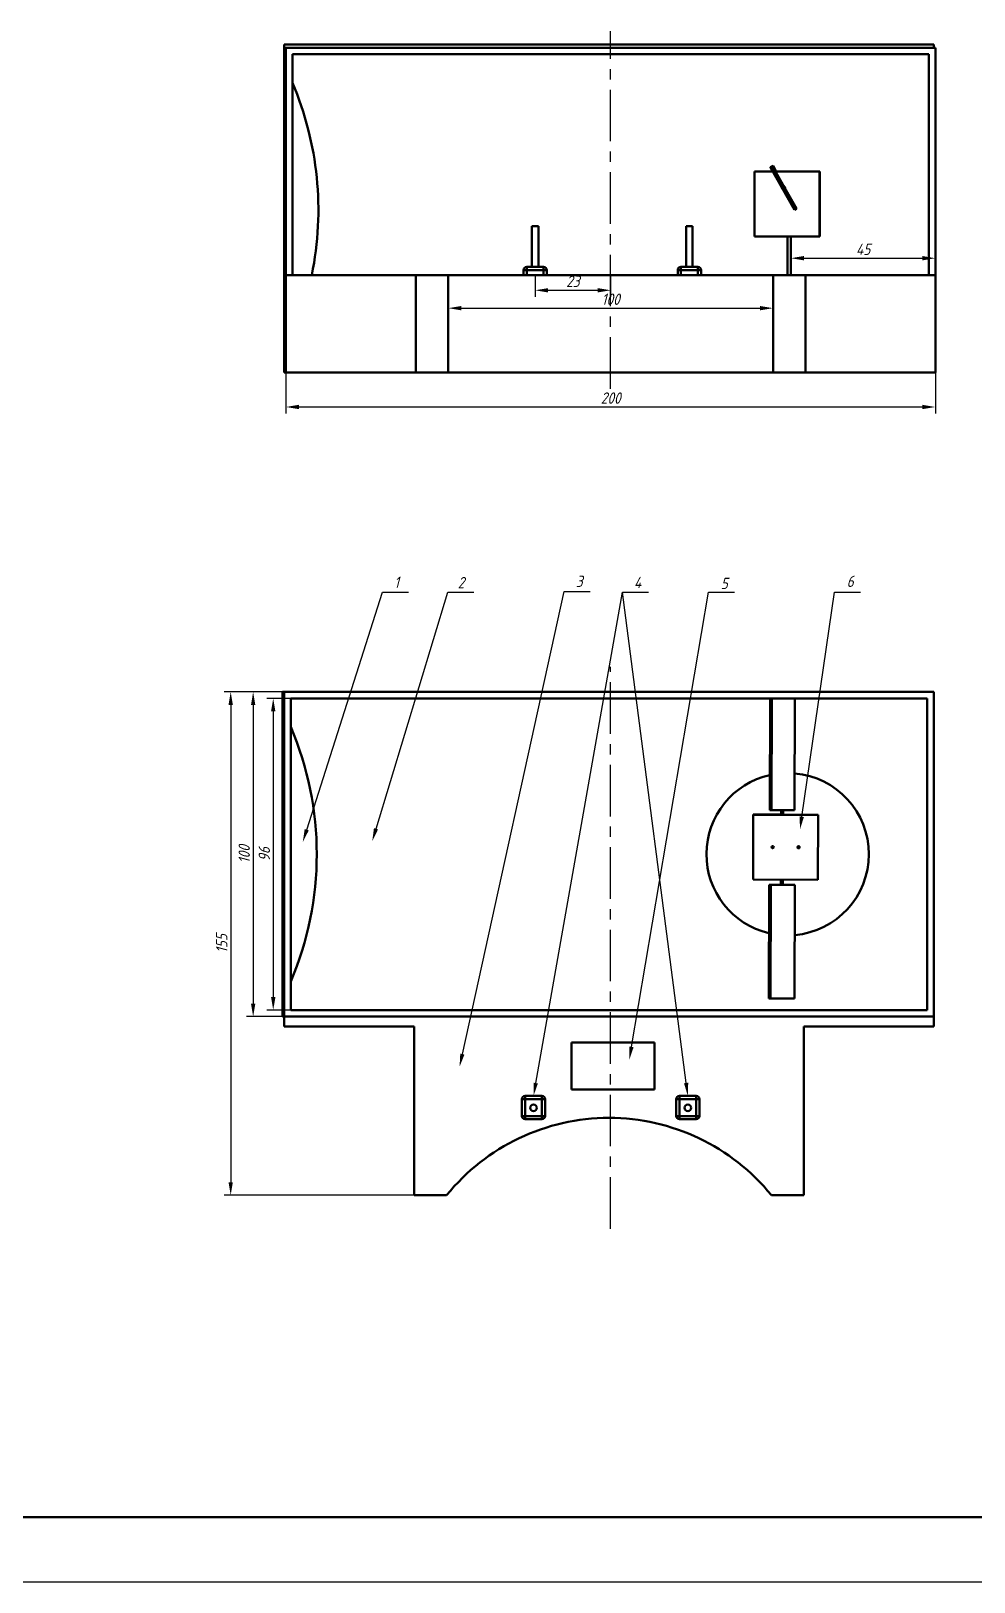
# Model space of a CAD drawing. Header units: millimetres. Extents: x 0 to 1188, y 0 to 840.
# Drawn here: x 414.9 to 705.3, y 0 to 477.6 of the extents above; entities that cross this region are included whole.
import ezdxf
from ezdxf import colors
from ezdxf.entities.mleader import LeaderData, LeaderLine
from ezdxf.math import Vec2, Vec3

# ---------------------------------------------------------------- set-up
doc = ezdxf.new("R2010")
doc.units = ezdxf.units.MM
doc.header["$LTSCALE"] = 0.5
doc.linetypes.add('CENTER', pattern=[50.8, 31.75, -6.35, 6.35, -6.35])
for name, color, linetype, lineweight in [('尺寸标注', 7, 'Continuous', 25), ('点画线', 1, 'CENTER', 25), ('粗实线', 7, 'Continuous', 50), ('细实线', 3, 'Continuous', 25)]:
    doc.layers.add(name, color=color, linetype=linetype, lineweight=lineweight)
doc.styles.get("Standard").update_dxf_attribs({"font": 'SimSun.ttf'})
doc.styles.add('国标汉字3.5', font='gbeitc.shx', dxfattribs={"height": 3.5, "bigfont": 'gbcbig.shx'})
doc.dimstyles.new('国标尺寸', dxfattribs={"dimtxt": 3.5, "dimasz": 4, "dimexe": 2, "dimexo": 0, "dimgap": 1, "dimtad": 1, "dimtoh": 1, "dimdec": 0, "dimdsep": 46, "dimtxsty": '国标汉字3.5', "dimcen": 3.5, "dimaunit": 1, "dimadec": 0, "dimazin": 1, "dimtfac": 1, "dimtdec": 0, "dimtmove": 0, "dimatfit": 3, "dimfxl": 1, "dimarcsym": 2})

# ---------------------------------------------------------------- blocks, each defined once
blk = doc.blocks.new('*D7')
at = {"layer": 'Defpoints', "color": 0, "transparency": 16777216}
for p in [(493.41, 372.42), (693.41, 372.42), (693.41, 361.79)]:
    blk.add_point(p, dxfattribs=at)
at = {"layer": '尺寸标注', "color": 0, "lineweight": -2, "transparency": 16777216}
for p, q in [((493.41, 372.42), (493.41, 359.79)), ((693.41, 372.42), (693.41, 359.79)), ((497.41, 361.79), (689.41, 361.79))]:
    blk.add_line(p, q, dxfattribs=at)
at = {"layer": '尺寸标注', "color": 0, "transparency": 16777216}
for points in [[(497.41, 362.46), (497.41, 361.12), (493.41, 361.79)], [(689.41, 362.46), (689.41, 361.12), (693.41, 361.79)]]:
    blk.add_solid(points, dxfattribs=at)
at = {"layer": '尺寸标注', "color": 0, "transparency": 16777216, "insert": (593.41, 364.54), "char_height": 3.5, "attachment_point": 5, "style": '国标汉字3.5'}
blk.add_mtext('200', dxfattribs=at)
blk = doc.blocks.new('*D9')
at = {"layer": 'Defpoints', "color": 0, "transparency": 16777216}
for p in [(494.91, 272.08), (489.51, 176.08), (494.91, 176.08)]:
    blk.add_point(p, dxfattribs=at)
at = {"layer": '尺寸标注', "color": 0, "lineweight": -2, "transparency": 16777216}
for p, q in [((494.91, 272.08), (487.51, 272.08)), ((489.51, 268.08), (489.51, 180.08)), ((494.91, 176.08), (487.51, 176.08))]:
    blk.add_line(p, q, dxfattribs=at)
at = {"layer": '尺寸标注', "color": 0, "transparency": 16777216}
for points in [[(488.85, 268.08), (490.18, 268.08), (489.51, 272.08)], [(488.85, 180.08), (490.18, 180.08), (489.51, 176.08)]]:
    blk.add_solid(points, dxfattribs=at)
at = {"layer": '尺寸标注', "color": 0, "transparency": 16777216, "insert": (486.76, 224.08), "char_height": 3.5, "attachment_point": 5, "rotation": 90, "style": '国标汉字3.5'}
blk.add_mtext('96', dxfattribs=at)
blk = doc.blocks.new('*D10')
at = {"layer": 'Defpoints', "color": 0, "transparency": 16777216}
for p in [(492.41, 274.08), (483.33, 174.08), (492.41, 174.08)]:
    blk.add_point(p, dxfattribs=at)
at = {"layer": '尺寸标注', "color": 0, "lineweight": -2, "transparency": 16777216}
for p, q in [((492.41, 274.08), (481.33, 274.08)), ((483.33, 270.08), (483.33, 178.08)), ((492.41, 174.08), (481.33, 174.08))]:
    blk.add_line(p, q, dxfattribs=at)
at = {"layer": '尺寸标注', "color": 0, "transparency": 16777216}
for points in [[(482.67, 270.08), (484, 270.08), (483.33, 274.08)], [(482.67, 178.08), (484, 178.08), (483.33, 174.08)]]:
    blk.add_solid(points, dxfattribs=at)
at = {"layer": '尺寸标注', "color": 0, "transparency": 16777216, "insert": (480.58, 224.08), "char_height": 3.5, "attachment_point": 5, "rotation": 90, "style": '国标汉字3.5'}
blk.add_mtext('100', dxfattribs=at)
blk = doc.blocks.new('*D11')
at = {"layer": 'Defpoints', "color": 0, "transparency": 16777216}
for p in [(492.91, 274.08), (476.41, 119.08), (532.91, 119.08)]:
    blk.add_point(p, dxfattribs=at)
at = {"layer": '尺寸标注', "color": 0, "lineweight": -2, "transparency": 16777216}
for p, q in [((492.91, 274.08), (474.41, 274.08)), ((476.41, 270.08), (476.41, 123.08)), ((532.91, 119.08), (474.41, 119.08))]:
    blk.add_line(p, q, dxfattribs=at)
at = {"layer": '尺寸标注', "color": 0, "transparency": 16777216}
for points in [[(475.75, 270.08), (477.08, 270.08), (476.41, 274.08)], [(475.75, 123.08), (477.08, 123.08), (476.41, 119.08)]]:
    blk.add_solid(points, dxfattribs=at)
at = {"layer": '尺寸标注', "color": 0, "transparency": 16777216, "insert": (473.66, 196.58), "char_height": 3.5, "attachment_point": 5, "rotation": 90, "style": '国标汉字3.5'}
blk.add_mtext('155', dxfattribs=at)
blk = doc.blocks.new('*D12')
at = {"layer": 'Defpoints', "color": 0, "transparency": 16777216}
for p in [(693.41, 407.6), (648.91, 402.42), (693.41, 402.42)]:
    blk.add_point(p, dxfattribs=at)
at = {"layer": '尺寸标注', "color": 0, "lineweight": -2, "transparency": 16777216}
for p, q in [((648.91, 402.42), (648.91, 409.6)), ((652.91, 407.6), (689.41, 407.6)), ((693.41, 402.42), (693.41, 409.6))]:
    blk.add_line(p, q, dxfattribs=at)
at = {"layer": '尺寸标注', "color": 0, "transparency": 16777216}
for points in [[(652.91, 408.27), (652.91, 406.93), (648.91, 407.6)], [(689.41, 408.27), (689.41, 406.93), (693.41, 407.6)]]:
    blk.add_solid(points, dxfattribs=at)
at = {"layer": '尺寸标注', "color": 0, "transparency": 16777216, "insert": (671.16, 410.35), "char_height": 3.5, "attachment_point": 5, "style": '国标汉字3.5'}
blk.add_mtext('45', dxfattribs=at)
blk = doc.blocks.new('*D14')
at = {"layer": 'Defpoints', "color": 0, "transparency": 16777216}
for p in [(570.16, 402.42), (593.41, 402.42), (593.41, 397.73)]:
    blk.add_point(p, dxfattribs=at)
at = {"layer": '尺寸标注', "color": 0, "lineweight": -2, "transparency": 16777216}
for p, q in [((570.16, 402.42), (570.16, 395.73)), ((593.41, 402.42), (593.41, 395.73)), ((574.16, 397.73), (589.41, 397.73))]:
    blk.add_line(p, q, dxfattribs=at)
at = {"layer": '尺寸标注', "color": 0, "transparency": 16777216}
for points in [[(574.16, 398.39), (574.16, 397.06), (570.16, 397.73)], [(589.41, 398.39), (589.41, 397.06), (593.41, 397.73)]]:
    blk.add_solid(points, dxfattribs=at)
at = {"layer": '尺寸标注', "color": 0, "transparency": 16777216, "insert": (581.78, 400.48), "char_height": 3.5, "attachment_point": 5, "style": '国标汉字3.5'}
blk.add_mtext('23', dxfattribs=at)
blk = doc.blocks.new('*D15')
at = {"layer": 'Defpoints', "color": 0, "transparency": 16777216}
for p in [(543.41, 402.42), (643.41, 402.42), (643.41, 392.22)]:
    blk.add_point(p, dxfattribs=at)
at = {"layer": '尺寸标注', "color": 0, "lineweight": -2, "transparency": 16777216}
for p, q in [((543.41, 402.42), (543.41, 390.22)), ((643.41, 402.42), (643.41, 390.22)), ((547.41, 392.22), (639.41, 392.22))]:
    blk.add_line(p, q, dxfattribs=at)
at = {"layer": '尺寸标注', "color": 0, "transparency": 16777216}
for points in [[(547.41, 392.89), (547.41, 391.55), (543.41, 392.22)], [(639.41, 392.89), (639.41, 391.55), (643.41, 392.22)]]:
    blk.add_solid(points, dxfattribs=at)
at = {"layer": '尺寸标注', "color": 0, "transparency": 16777216, "insert": (593.41, 394.97), "char_height": 3.5, "attachment_point": 5, "style": '国标汉字3.5'}
blk.add_mtext('100', dxfattribs=at)

msp = doc.modelspace()

# ---------------------------------------------------------------- linework, layer by layer
at = {"layer": '点画线'}
for p, q in [((593.41, 367.39), (593.41, 477.56)), ((593.41, 108.75), (593.41, 281.82))]:
    msp.add_line(p, q, dxfattribs=at)
at = {"layer": '粗实线', "color": 7}
for p, q in [((492.91, 473.42), (692.91, 473.42)), ((492.91, 473.42), (492.91, 472.42)), ((692.91, 473.42), (692.91, 472.42)), ((492.91, 472.42), (692.91, 472.42)), ((492.91, 472.42), (492.91, 372.42)), ((493.41, 472.42), (492.91, 472.42)), ((493.41, 472.42), (493.41, 402.42)), ((493.41, 472.42), (693.41, 472.42)), ((691.41, 470.42), (495.41, 470.42)), ((495.41, 470.42), (495.41, 402.42)), ((691.41, 402.42), (691.41, 470.42)), ((693.41, 402.42), (693.41, 472.42)), ((643.11, 435.85), (642.59, 435.55)), ((642.68, 435.64), (642.59, 435.55)), ((642.59, 435.55), (650.01, 422.51)), ((643.2, 435.94), (642.68, 435.64)), ((642.9, 435.8), (643.42, 436.08)), ((642.9, 435.8), (642.99, 435.89)), ((642.91, 435.77), (642.9, 435.8)), ((643.2, 435.94), (643.11, 435.85)), ((643.11, 435.85), (650.53, 422.81)), ((646.91, 429.42), (643.2, 435.94)), ((643.42, 436.08), (643.52, 436.17)), ((644.37, 434.33), (643.42, 436.08)), ((637.81, 434.33), (637.75, 434.28)), ((637.75, 434.28), (643.32, 434.28)), ((637.75, 434.28), (637.75, 414.28)), ((643.29, 434.33), (637.81, 434.33)), ((657.81, 434.33), (644.12, 434.33)), ((644.15, 434.28), (657.75, 434.28)), ((651.48, 434.3), (651.48, 434.3)), ((652.08, 434.3), (652.08, 434.3)), ((657.75, 434.28), (657.81, 434.33)), ((657.75, 434.28), (657.75, 414.28)), ((657.81, 434.33), (657.81, 414.33)), ((650.62, 422.9), (646.91, 429.42)), ((650.53, 422.81), (650.01, 422.51)), ((650.53, 422.81), (650.62, 422.9)), ((569.16, 417.42), (569.16, 404.92)), ((569.16, 417.42), (570.16, 417.42)), ((570.16, 417.42), (571.16, 417.42)), ((571.16, 404.92), (571.16, 417.42)), ((616.66, 417.42), (616.66, 404.92)), ((616.66, 417.42), (617.66, 417.42)), ((617.66, 417.42), (618.66, 417.42)), ((618.66, 404.92), (618.66, 417.42)), ((657.75, 414.28), (637.75, 414.28)), ((647.91, 414.28), (647.91, 402.42)), ((648.91, 402.42), (648.91, 414.28)), ((657.81, 414.33), (657.75, 414.28)), ((493.41, 372.42), (493.41, 402.42)), ((533.41, 402.42), (493.41, 402.42)), ((533.41, 402.42), (543.41, 402.42)), ((533.41, 402.42), (533.41, 372.42)), ((543.41, 402.42), (543.41, 372.42)), ((543.41, 402.42), (643.41, 402.42)), ((566.56, 402.42), (566.56, 403.92)), ((566.56, 403.92), (567.56, 403.92)), ((567.56, 404.92), (572.76, 404.92)), ((567.56, 404.92), (567.56, 403.92)), ((572.76, 403.92), (567.56, 403.92)), ((567.56, 403.92), (567.56, 402.42)), ((572.76, 404.92), (572.76, 403.92)), ((572.76, 403.92), (573.76, 403.92)), ((572.76, 402.42), (572.76, 403.92)), ((573.76, 403.92), (573.76, 402.42)), ((614.06, 403.92), (615.06, 403.92)), ((614.06, 402.42), (614.06, 403.92)), ((615.06, 404.92), (620.26, 404.92)), ((615.06, 404.92), (615.06, 403.92)), ((620.26, 403.92), (615.06, 403.92)), ((615.06, 403.92), (615.06, 402.42)), ((620.26, 404.92), (620.26, 403.92)), ((620.26, 402.42), (620.26, 403.92)), ((620.26, 403.92), (621.26, 403.92)), ((621.26, 403.92), (621.26, 402.42)), ((643.41, 402.42), (643.41, 372.42)), ((653.41, 402.42), (643.41, 402.42)), ((653.41, 402.42), (653.41, 372.42)), ((693.41, 402.42), (653.41, 402.42)), ((693.41, 372.42), (693.41, 402.42)), ((493.41, 372.42), (492.91, 372.42)), ((533.41, 372.42), (493.41, 372.42)), ((533.41, 372.42), (543.41, 372.42)), ((543.41, 372.42), (643.41, 372.42)), ((653.41, 372.42), (643.41, 372.42)), ((693.41, 372.42), (653.41, 372.42)), ((492.91, 274.08), (492.41, 274.08)), ((492.41, 274.08), (492.41, 174.08)), ((492.91, 274.08), (492.91, 174.08)), ((692.91, 274.08), (492.91, 274.08)), ((692.91, 174.08), (692.91, 274.08)), ((690.91, 272.08), (494.91, 272.08)), ((494.91, 272.08), (494.91, 176.08)), ((642.4, 237.64), (642.49, 272.08)), ((642.92, 237.64), (643.02, 272.08)), ((650.12, 272.08), (650.03, 237.66)), ((690.91, 176.08), (690.91, 272.08)), ((637.31, 236.26), (637.25, 216.26)), ((637.31, 236.26), (637.31, 236.32)), ((637.31, 236.32), (645.91, 236.29)), ((657.31, 236.21), (637.31, 236.26)), ((642.4, 237.64), (642.92, 237.64)), ((646.48, 237.65), (642.92, 237.64)), ((645.91, 237.65), (645.91, 236.25)), ((650.03, 237.66), (646.48, 237.65)), ((646.51, 236.25), (646.51, 237.65)), ((646.51, 236.29), (657.31, 236.26)), ((657.25, 216.21), (657.31, 236.21)), ((657.31, 236.21), (657.31, 236.26)), ((642.98, 226.26), (642.98, 226.25)), ((643.58, 226.25), (643.58, 226.26)), ((650.98, 226.24), (650.98, 226.23)), ((651.58, 226.22), (651.58, 226.24)), ((637.25, 216.26), (657.25, 216.21)), ((645.86, 216.24), (645.85, 214.69)), ((646.45, 214.69), (646.46, 216.24)), ((642.18, 214.68), (642.09, 179.68)), ((645.85, 214.69), (642.18, 214.68)), ((642.7, 214.68), (642.18, 214.68)), ((642.7, 214.68), (642.61, 179.68)), ((646.41, 214.69), (642.7, 214.68)), ((650.12, 214.69), (646.41, 214.69)), ((649.6, 214.7), (646.45, 214.69)), ((650.12, 214.69), (649.6, 214.7)), ((650.03, 179.69), (650.12, 214.69)), ((642.61, 179.68), (642.09, 179.68)), ((642.61, 179.68), (650.03, 179.69)), ((492.91, 174.08), (492.41, 174.08)), ((492.91, 174.08), (692.91, 174.08)), ((492.91, 171.08), (492.91, 174.08)), ((494.91, 176.08), (690.91, 176.08)), ((692.91, 171.08), (692.91, 174.08)), ((532.91, 171.08), (492.91, 171.08)), ((532.91, 119.08), (532.91, 171.08)), ((692.91, 171.08), (652.91, 171.08)), ((652.91, 171.08), (652.91, 119.08)), ((581.31, 166.08), (606.91, 166.08)), ((581.31, 151.68), (581.31, 166.08)), ((606.91, 166.08), (606.91, 151.68)), ((566.06, 148.68), (567.06, 148.68)), ((566.06, 143.48), (566.06, 148.68)), ((567.06, 149.68), (567.06, 148.68)), ((567.06, 149.68), (572.26, 149.68)), ((567.06, 148.68), (567.06, 143.48)), ((572.26, 148.68), (567.06, 148.68)), ((572.26, 149.68), (572.26, 148.68)), ((572.26, 148.68), (573.26, 148.68)), ((572.26, 143.48), (572.26, 148.68)), ((573.26, 148.68), (573.26, 143.48)), ((606.91, 151.68), (581.31, 151.68)), ((613.56, 143.48), (613.56, 148.68)), ((613.56, 148.68), (614.56, 148.68)), ((614.56, 149.68), (614.56, 148.68)), ((614.56, 149.68), (619.76, 149.68)), ((614.56, 148.68), (614.56, 143.48)), ((619.76, 148.68), (614.56, 148.68)), ((619.76, 149.68), (619.76, 148.68)), ((619.76, 143.48), (619.76, 148.68)), ((619.76, 148.68), (620.76, 148.68)), ((620.76, 148.68), (620.76, 143.48)), ((566.06, 143.48), (567.06, 143.48)), ((567.06, 143.48), (572.26, 143.48)), ((567.06, 143.48), (567.06, 142.48)), ((572.26, 143.48), (572.26, 142.48)), ((572.26, 143.48), (573.26, 143.48)), ((613.56, 143.48), (614.56, 143.48)), ((614.56, 143.48), (619.76, 143.48)), ((614.56, 143.48), (614.56, 142.48)), ((619.76, 143.48), (620.76, 143.48)), ((619.76, 143.48), (619.76, 142.48)), ((572.26, 142.48), (567.06, 142.48)), ((619.76, 142.48), (614.56, 142.48)), ((532.91, 119.08), (542.91, 119.08)), ((652.91, 119.08), (642.91, 119.08))]:
    msp.add_line(p, q, dxfattribs=at)
at = {"layer": '粗实线'}
msp.add_line((100, 20), (1168, 20), dxfattribs=at)
at = {"layer": '粗实线', "color": 7, "flags": 128}
for points in [[(651.45, 434.3), (651.47, 434.3), (651.52, 434.3), (651.6, 434.3), (651.7, 434.3), (651.81, 434.3), (651.91, 434.3), (652, 434.3), (652.07, 434.3), (652.1, 434.3), (652.1, 434.3), (652.07, 434.3), (652, 434.3), (651.91, 434.3), (651.81, 434.3), (651.7, 434.3), (651.6, 434.3), (651.52, 434.3), (651.47, 434.3), (651.45, 434.3)], [(652.08, 434.3), (652.06, 434.3), (652.01, 434.3), (651.93, 434.3), (651.83, 434.3), (651.73, 434.3), (651.63, 434.3), (651.55, 434.3), (651.5, 434.3), (651.48, 434.3), (651.5, 434.3), (651.55, 434.3), (651.63, 434.3), (651.73, 434.3), (651.83, 434.3), (651.93, 434.3), (652.01, 434.3), (652.06, 434.3), (652.08, 434.3)], [(645.71, 236.25), (645.73, 236.25), (645.78, 236.25), (645.87, 236.25), (645.98, 236.25), (646.11, 236.25), (646.24, 236.25), (646.38, 236.25), (646.5, 236.25), (646.6, 236.25), (646.67, 236.25), (646.71, 236.25), (646.71, 236.25), (646.67, 236.25), (646.6, 236.25), (646.51, 236.25)], [(646.41, 214.69), (646.45, 214.69), (646.45, 214.69)]]:
    msp.add_lwpolyline(points, dxfattribs=at)
at = {"layer": '粗实线', "color": 7}
for centre, radius in [((643.28, 226.25), 0.33), ((643.28, 226.25), 0.3), ((651.28, 226.23), 0.33), ((651.28, 226.23), 0.3), ((569.66, 145.98), 1), ((617.16, 145.98), 1)]:
    msp.add_circle(centre, radius, dxfattribs=at)
for centre, radius, start, end in [((403.41, 422.42), 100, 348.463, 23.0739), ((646.66, 429.28), 0.5, 180.0005, 239.9367), ((646.66, 429.28), 0.5, 180.0005, 239.5249), ((646.66, 429.28), 0.5, 335.7123, 83.5789), ((646.68, 429.3), 0.3, 2.7608, 56.5305), ((567.56, 403.92), 1, 90, 180), ((572.76, 403.92), 1, 0, 90), ((615.06, 403.92), 1, 90, 180), ((620.26, 403.92), 1, 0, 90), ((402.91, 224.08), 100, 336.9261, 23.0739), ((647.91, 224.08), 25, 102.6715, 256.6673), ((647.91, 224.08), 25, 274.9894, 85.0585), ((645.85, 220.35), 15.9, 89.791, 90.5117), ((643.28, 226.26), 0.33, 179.8488, 359.8485), ((643.28, 226.25), 0.33, 179.8488, 359.8485), ((643.28, 226.26), 0.3, 359.9998, 179.8485), ((651.28, 226.23), 0.33, 179.8488, 359.8485), ((651.28, 226.24), 0.3, 359.9998, 179.8485), ((646.31, 266.92), 52.24, 269.5011, 270.1161), ((567.06, 148.68), 1, 90, 180), ((572.26, 148.68), 1, 0, 90), ((614.56, 148.68), 1, 90, 180), ((619.76, 148.68), 1, 0, 90), ((567.06, 143.48), 1, 180, 270), ((572.26, 143.48), 1, 270, 0), ((614.56, 143.48), 1, 180, 270), ((619.76, 143.48), 1, 270, 0), ((592.91, 78.5), 64.39, 39.0615, 140.9385)]:
    msp.add_arc(centre, radius, start, end, dxfattribs=at)
at = {"layer": '细实线'}
msp.add_line((0, 0), (1188, 0), dxfattribs=at)

# ---------------------------------------------------------------- texts
at = {"layer": '尺寸标注', "char_height": 3.5, "attachment_point": 1, "style": '国标汉字3.5'}
for s, insert in [('1', (526.75, 309.59)), ('2', (546.32, 309.47)), ('3', (582.69, 309.86)), ('4', (600.58, 309.5)), ('5', (627.3, 309.21)), ('6', (666.08, 309.87))]:
    msp.add_mtext_dynamic_manual_height_columns(s, width=7.373, gutter_width=17.5, heights=[0], dxfattribs=dict(at, insert=insert))

# ---------------------------------------------------------------- dimensions: what is measured, and where the dimension line sits
at = {"layer": '尺寸标注'}
for base, p1, p2, picture, middle in [((693.40900264, 407.59951633), (648.90900264, 402.41852173), (693.40900264, 402.41852173), '*D12', (671.15900264, 410.34951633)), ((593.41, 397.73), (570.16, 402.42), (593.41, 402.42), '*D14', (581.78, 400.48))]:
    dim = msp.add_linear_dim(base=base, p1=p1, p2=p2, dimstyle='国标尺寸', dxfattribs=at)
    dim.commit()
    dim.dimension.update_dxf_attribs({"geometry": picture, "text_midpoint": middle})
for base, p1, p2, picture, middle in [((643.41, 392.22), (543.41, 402.42), (643.41, 402.42), '*D15', (593.41, 392.22)), ((693.41, 361.79), (493.41, 372.42), (693.41, 372.42), '*D7', (593.41, 361.79))]:
    dim = msp.add_linear_dim(base=base, p1=p1, p2=p2, dimstyle='国标尺寸', dxfattribs=at)
    dim.commit()
    dim.dimension.update_dxf_attribs({"geometry": picture, "text_midpoint": middle, "dimtype": 160})
for base, p1, p2, picture, middle in [((476.41, 119.08), (492.91, 274.08), (532.91, 119.08), '*D11', (473.66, 196.58)), ((483.33, 174.08), (492.41, 274.08), (492.41, 174.08), '*D10', (480.58, 224.08)), ((489.51, 176.08), (494.91, 272.08), (494.91, 176.08), '*D9', (486.76, 224.08))]:
    dim = msp.add_linear_dim(base=base, p1=p1, p2=p2, angle=90, dimstyle='国标尺寸', dxfattribs=at)
    dim.commit()
    dim.dimension.update_dxf_attribs({"geometry": picture, "text_midpoint": middle})

# ---------------------------------------------------------------- leaders
ml = msp.add_multileader_mtext('Standard', dxfattribs=at)
ml.set_content('', color=256)
ml.set_leader_properties()
ml.build(insert=Vec2(0, 0))
ctx = ml.context
ctx.base_point, ctx.plane_origin = Vec3(531.18, 304.82), Vec3(498.61, 227.82)
notes = []
notes.append((ctx, [(0, (1, 1, 0), (523.18, 304.82), (1, 0), 8, [(0, [(498.61, 227.82)], 0, [])])]))
ctx.mtext.insert, ctx.mtext.flow_direction = Vec3(533.18, 306.82), 5
ml = msp.add_multileader_mtext('Standard', dxfattribs=at)
ml.set_content('', color=256)
ml.set_leader_properties()
ml.build(insert=Vec2(0, 0))
ctx = ml.context
ctx.base_point, ctx.plane_origin = Vec3(551.24, 304.82), Vec3(520, 228.1)
notes.append((ctx, [(0, (1, 1, 0), (543.24, 304.82), (1, 0), 8, [(0, [(520, 228.1)], 0, [])])]))
ctx.mtext.insert, ctx.mtext.flow_direction = Vec3(553.24, 306.82), 5
ml = msp.add_multileader_mtext('Standard', dxfattribs=at)
ml.set_content('', color=256)
ml.set_leader_properties()
ml.build(insert=Vec2(0, 0))
ctx = ml.context
ctx.base_point, ctx.plane_origin = Vec3(587.13, 304.97), Vec3(546.89, 158.63)
notes.append((ctx, [(0, (1, 1, 0), (579.13, 304.97), (1, 0), 8, [(0, [(546.89, 158.63)], 0, [])])]))
ctx.mtext.insert, ctx.mtext.flow_direction = Vec3(589.13, 306.97), 5
ml = msp.add_multileader_mtext('Standard', dxfattribs=at)
ml.set_content('', color=256)
ml.set_leader_properties()
ml.build(insert=Vec2(0, 0))
ctx = ml.context
ctx.base_point, ctx.plane_origin = Vec3(605.11, 304.82), Vec3(569.66, 149.68)
notes.append((ctx, [(0, (1, 1, 0), (597.11, 304.82), (1, 0), 8, [(0, [(569.66, 149.68)], 0, [])])]))
ctx.mtext.insert, ctx.mtext.flow_direction = Vec3(607.11, 306.82), 5
ml = msp.add_multileader_mtext('Standard', dxfattribs=at)
ml.set_content('', color=256)
ml.set_leader_properties()
ml.build(insert=Vec2(0, 0))
ml.multileader.update_dxf_attribs({"has_dogleg": 0})
ctx = ml.context
ctx.base_point, ctx.plane_origin = Vec3(593.11, 304.82), Vec3(613.56, 146.08)
ctx.text_align_type = 2
notes.append((ctx, [(0, (1, 1, 0), (605.11, 304.82), (-1, 0), 8, [(0, [(617.16, 149.68)], 0, [])])]))
ctx.mtext.insert, ctx.mtext.alignment, ctx.mtext.flow_direction = Vec3(595.11, 306.82), 3, 5
ml = msp.add_multileader_mtext('Standard', dxfattribs=at)
ml.set_content('', color=256)
ml.set_leader_properties()
ml.build(insert=Vec2(0, 0))
ctx = ml.context
ctx.base_point, ctx.plane_origin = Vec3(631.58, 304.82), Vec3(599.16, 160.81)
notes.append((ctx, [(0, (1, 1, 0), (623.58, 304.82), (1, 0), 8, [(0, [(599.16, 160.81)], 0, [])])]))
ctx.mtext.insert, ctx.mtext.flow_direction = Vec3(633.58, 306.82), 5
ml = msp.add_multileader_mtext('Standard', dxfattribs=at)
ml.set_content('', color=256)
ml.set_leader_properties()
ml.build(insert=Vec2(0, 0))
ctx = ml.context
ctx.base_point, ctx.plane_origin = Vec3(670.3, 304.82), Vec3(651.7, 231.68)
notes.append((ctx, [(0, (1, 1, 0), (662.3, 304.82), (1, 0), 8, [(0, [(651.7, 231.68)], 0, [])])]))
ctx.mtext.insert, ctx.mtext.flow_direction = Vec3(672.3, 306.82), 5
for ctx, leaders in notes:
    for number, flags, end, landing, length, lines in leaders:
        leader = LeaderData()
        leader.index, (leader.has_last_leader_line, leader.has_dogleg_vector, leader.attachment_direction) = number, flags
        leader.last_leader_point, leader.dogleg_vector, leader.dogleg_length = Vec3(end), Vec3(landing), length
        for number, points, colour, breaks in lines:
            line = LeaderLine()
            line.index, line.vertices, line.color, line.breaks = number, Vec3.list(points), colors.encode_raw_color(colour), breaks
            leader.lines.append(line)
        ctx.leaders.append(leader)

doc.saveas('drawing.dxf')
